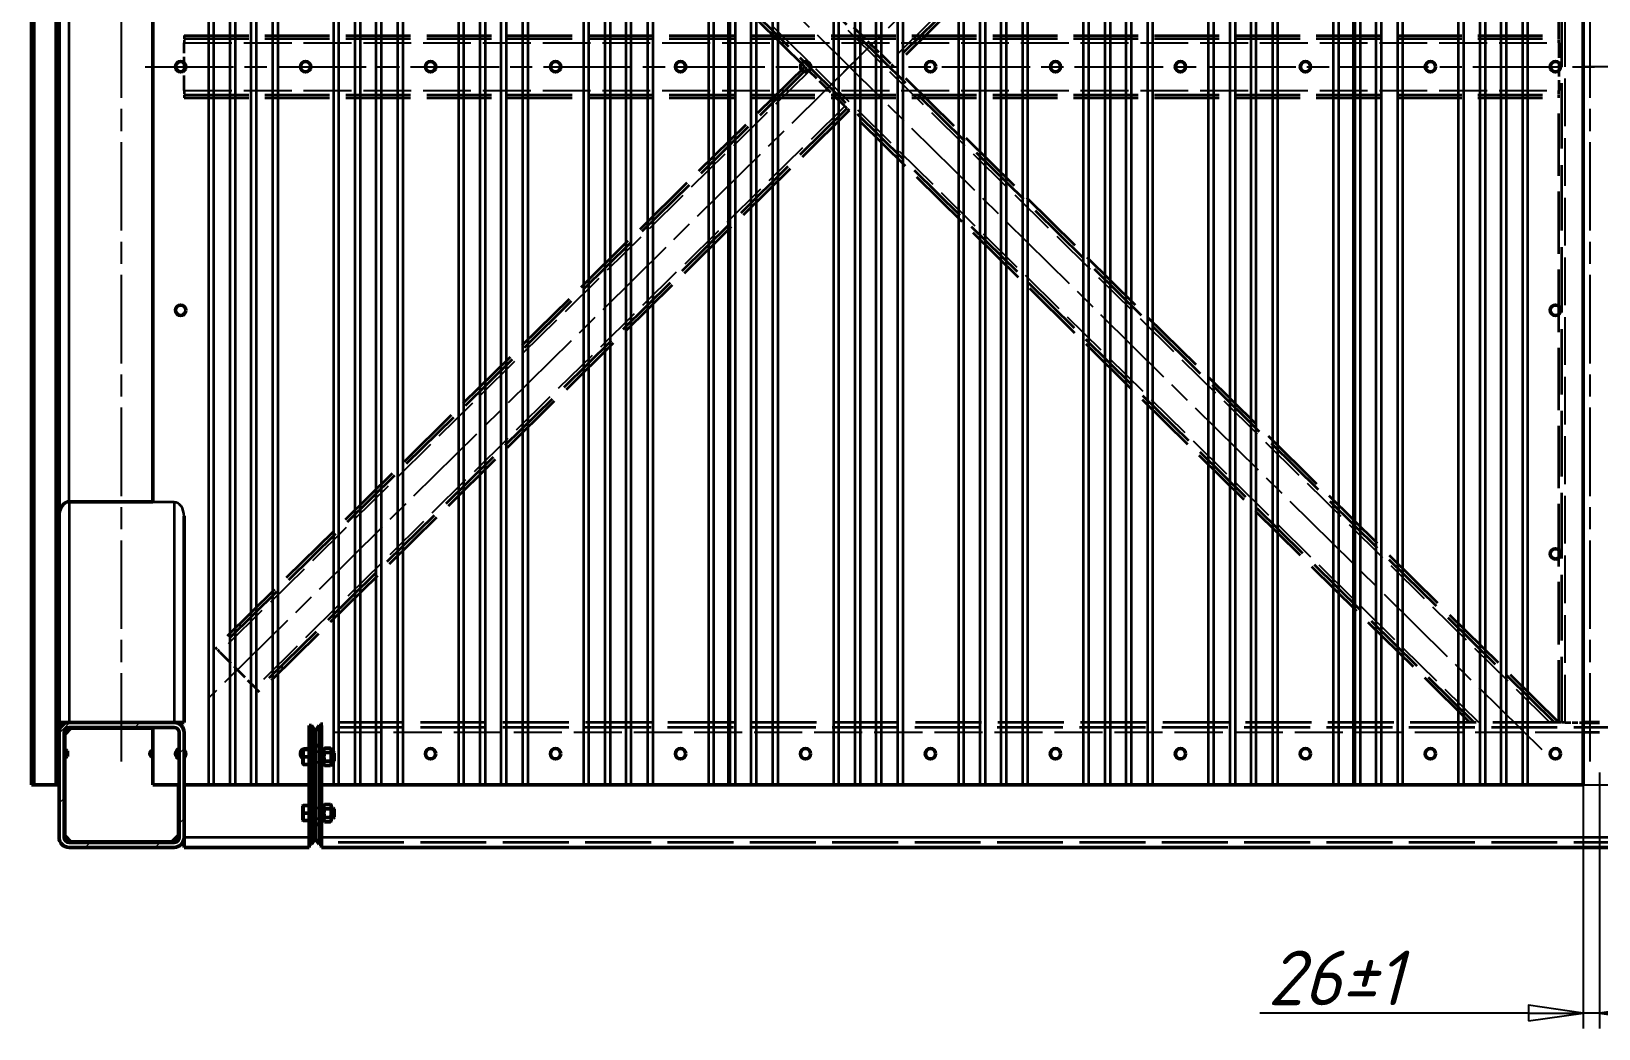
# Model space of a CAD drawing. Header units: millimetres. Extents: x 0 to 21025, y 0 to 14850.
# Drawn here: x 12797 to 15305, y 6868 to 8465 of the extents above; entities that cross this region are included whole.
import ezdxf

# ---------------------------------------------------------------- set-up
doc = ezdxf.new("R2010")
doc.units = ezdxf.units.MM
doc.header["$LTSCALE"] = 25
doc.linetypes.add('CHAIN', pattern=[0.7087, 0.4724, -0.0591, 0.1181, -0.0591])
doc.linetypes.add('DASHED', pattern=[0.2067, 0.1654, -0.0413])
for name, color, linetype, lineweight in [('Видимые тонкие (ГОСТ)', 7, 'Continuous', 35), ('Видимый контур (ГОСТ)', 7, 'Continuous', 50), ('Линия резьбы (ГОСТ)', 7, 'Continuous', 25), ('Невидимые тонкие (ГОСТ)', 7, 'DASHED', 25), ('Невидимый контур (ГОСТ)', 7, 'DASHED', 35), ('Осевая линия (ГОСТ)', 7, 'Continuous', 25), ('Размер (ГОСТ)', 7, 'Continuous', 25), ('Штриховка (ГОСТ)', 7, 'Continuous', 18)]:
    doc.layers.add(name, color=color, linetype=linetype, lineweight=lineweight)
doc.styles.add('Обычный текст (ГОСТ)', font='GOST Common Italic.ttf')
doc.dimstyles.new('Обычный (ГОСТ)', dxfattribs={"dimscale": 25, "dimtxt": 3.5, "dimasz": 3.5, "dimexe": 1, "dimexo": 0, "dimgap": 0.5, "dimtad": 1, "dimrnd": 1e-08, "dimtxsty": 'Обычный текст (ГОСТ)', "dimblk": 'Filled-1', "dimcen": 0.09, "dimdle": 15, "dimclrd": 256, "dimclre": 256, "dimclrt": 256, "dimazin": 2, "dimtfac": 0.714286, "dimtdec": 3, "dimtmove": 0, "dimatfit": 3, "dimfxl": 1, "dimtolj": 1, "dimlwd": 25, "dimlwe": 25, "dimarcsym": 0})

# ---------------------------------------------------------------- blocks, each defined once
blk = doc.blocks.new('Filled-1')
at = {"color": 0}
for p, q in [((0, 0), (-1, 0.143)), ((-1, 0.143), (-1, -0.143)), ((-1, 0), (0, 0)), ((-1, -0.143), (0, 0))]:
    blk.add_line(p, q, dxfattribs=at)
at = {"color": 0, "flags": 128}
blk.add_lwpolyline([(-1, -0.143), (0, 0), (-1, 0.143), (-1, -0.143)], dxfattribs=at)
at = {"color": 0}
blk.add_solid([(-1, -0.143), (0, 0), (-1, 0.143), (-1, -0.143)], dxfattribs=at)
blk = doc.blocks.new('*D124')
at = {"layer": 'Defpoints', "color": 0, "linetype": 'Continuous', "transparency": 16777216}
for p in [(15306.7, 7278.3), (15280.8, 7258.3), (15306.7, 6893.2)]:
    blk.add_point(p, dxfattribs=at)
at = {"layer": 'Размер (ГОСТ)', "linetype": 'Continuous', "lineweight": 25, "transparency": 16777216}
for p, q in [((15306.7, 7278.3), (15306.7, 6868.2)), ((15280.8, 7258.3), (15280.8, 6868.2)), ((15193.3, 6893.2), (14763.3, 6893.2)), ((15306.7, 6893.2), (15280.8, 6893.2)), ((15394.2, 6893.2), (15481.7, 6893.2))]:
    blk.add_line(p, q, dxfattribs=at)
at = {"layer": 'Размер (ГОСТ)', "linetype": 'Continuous', "lineweight": 25, "transparency": 16777216, "xscale": 87.5, "yscale": 87.5, "zscale": 87.5}
blk.add_blockref('Filled-1', (15280.8, 6893.2), dxfattribs=at)
at = {"layer": 'Размер (ГОСТ)', "linetype": 'Continuous', "lineweight": 25, "transparency": 16777216, "xscale": 87.5, "yscale": 87.5, "zscale": 87.5, "rotation": 180}
blk.add_blockref('Filled-1', (15306.7, 6893.2), dxfattribs=at)
at = {"layer": 'Размер (ГОСТ)', "linetype": 'Continuous', "lineweight": 25, "transparency": 16777216, "insert": (14775.8, 6993.2), "char_height": 87.5, "attachment_point": 1, "style": 'Обычный текст (ГОСТ)'}
blk.add_mtext('\\A1;\\fGOST Common|b0|i1;26±1', dxfattribs=at)

msp = doc.modelspace()

# ---------------------------------------------------------------- hatches: boundary and pattern name
at = {"layer": 'Штриховка (ГОСТ)'}
h = msp.add_hatch(dxfattribs=at)
h.set_pattern_fill('ANSI31', color=256, scale=635, style=0)
h.set_pattern_definition([(45, (0, 0), (-56.1266, 56.1266), [])])
edge = h.paths.add_edge_path()
edge.add_ellipse((13025.738, 7174.323), major_axis=(16, 0), ratio=1, start_angle=270, end_angle=360)
edge.add_line((13041.738, 7174.323), (13041.738, 7342.323))
edge.add_ellipse((13025.738, 7342.323), major_axis=(0, 16), ratio=1, start_angle=270, end_angle=360)
edge.add_line((13025.738, 7358.323), (12857.738, 7358.323))
edge.add_ellipse((12857.738, 7342.323), major_axis=(-16, 0), ratio=1, start_angle=270, end_angle=360)
edge.add_line((12841.738, 7342.323), (12841.738, 7174.323))
edge.add_ellipse((12857.738, 7174.323), major_axis=(0, -16), ratio=1, start_angle=270, end_angle=360)
edge.add_line((12857.738, 7158.323), (13025.738, 7158.323))
edge = h.paths.add_edge_path(flags=0)
edge.add_line((12857.738, 7350.323), (13025.738, 7350.323))
edge.add_ellipse((13025.738, 7342.323), major_axis=(8, 0), ratio=1, start_angle=0, end_angle=90, ccw=False)
edge.add_line((13033.738, 7342.323), (13033.738, 7174.323))
edge.add_ellipse((13025.738, 7174.323), major_axis=(0, -8), ratio=1, start_angle=0, end_angle=90, ccw=False)
edge.add_line((13025.738, 7166.323), (12857.738, 7166.323))
edge.add_ellipse((12857.738, 7174.323), major_axis=(-8, 0), ratio=1, start_angle=0, end_angle=90, ccw=False)
edge.add_line((12849.738, 7174.323), (12849.738, 7342.323))
edge.add_ellipse((12857.738, 7342.323), major_axis=(0, 8), ratio=1, start_angle=0, end_angle=90, ccw=False)

# ---------------------------------------------------------------- linework, layer by layer
at = {"layer": 'Видимые тонкие (ГОСТ)'}
for p, q in [((12801.587, 9638.323), (12801.587, 7258.323)), ((12836.249, 9638.323), (12836.249, 7258.323)), ((13080.789, 9588.323), (13080.789, 7258.323)), ((13089.006, 9588.323), (13089.006, 7258.323)), ((13115.205, 9588.323), (13115.205, 7258.323)), ((13123.741, 9588.323), (13123.741, 7258.323)), ((13148.787, 9588.323), (13148.787, 7258.323)), ((13157.323, 9588.323), (13157.323, 7258.323)), ((13183.521, 9588.323), (13183.521, 7258.323)), ((13191.738, 9588.323), (13191.738, 7258.323)), ((13289.006, 9588.323), (13289.006, 7258.323)), ((13315.205, 9588.323), (13315.205, 7258.323)), ((13323.741, 9588.323), (13323.741, 7258.323)), ((13348.787, 9588.323), (13348.787, 7258.323)), ((13357.323, 9588.323), (13357.323, 7258.323)), ((13383.521, 9588.323), (13383.521, 7258.323)), ((13391.738, 9588.323), (13391.738, 7258.323)), ((13480.789, 9588.323), (13480.789, 7258.323)), ((13489.006, 9588.323), (13489.006, 7258.323)), ((13515.205, 9588.323), (13515.205, 7258.323)), ((13523.741, 9588.323), (13523.741, 7258.323)), ((13548.787, 9588.323), (13548.787, 7258.323)), ((13557.323, 9588.323), (13557.323, 7258.323)), ((13583.521, 9588.323), (13583.521, 7258.323)), ((13591.738, 9588.323), (13591.738, 7258.323)), ((13680.789, 9588.323), (13680.789, 7258.323)), ((13689.006, 9588.323), (13689.006, 7258.323)), ((13715.205, 9588.323), (13715.205, 7258.323)), ((13723.741, 9588.323), (13723.741, 7258.323)), ((13748.787, 9588.323), (13748.787, 7258.323)), ((13757.323, 7258.323), (13757.323, 9588.323)), ((13783.52, 9588.323), (13783.52, 7258.323)), ((13791.737, 9588.323), (13791.737, 7258.323)), ((13880.873, 9588.323), (13880.873, 7258.323)), ((13889.012, 9588.323), (13889.012, 7258.323)), ((13915.205, 9588.323), (13915.205, 7258.323)), ((13923.741, 9588.323), (13923.741, 7258.323)), ((13948.787, 9588.323), (13948.787, 7258.323)), ((13957.323, 9588.323), (13957.323, 7258.323)), ((13983.521, 9588.323), (13983.521, 7258.323)), ((13991.738, 9588.323), (13991.738, 7258.323)), ((14080.789, 9588.323), (14080.789, 7258.323)), ((14089.006, 9588.323), (14089.006, 7258.323)), ((14115.205, 9588.323), (14115.205, 7258.323)), ((14123.741, 9588.323), (14123.741, 7258.323)), ((14148.787, 9588.323), (14148.787, 7258.323)), ((14157.323, 9588.323), (14157.323, 7258.323)), ((14183.521, 9588.323), (14183.521, 7258.323)), ((14191.738, 9588.323), (14191.738, 7258.323)), ((14280.789, 9588.323), (14280.789, 7258.323)), ((14289.006, 9588.323), (14289.006, 7258.323)), ((14315.205, 9588.323), (14315.205, 7258.323)), ((14323.741, 9588.323), (14323.741, 7258.323)), ((14348.787, 9588.323), (14348.787, 7258.323)), ((14357.323, 9588.323), (14357.323, 7258.323)), ((14383.521, 9588.323), (14383.521, 7258.323)), ((14391.738, 9588.323), (14391.738, 7258.323)), ((14480.789, 9588.323), (14480.789, 7258.323)), ((14489.006, 9588.323), (14489.006, 7258.323)), ((14515.205, 9588.323), (14515.205, 7258.323)), ((14523.741, 9588.323), (14523.741, 7258.323)), ((14548.787, 9588.323), (14548.787, 7258.323)), ((14557.323, 9588.323), (14557.323, 7258.323)), ((14583.521, 9588.323), (14583.521, 7258.323)), ((14591.738, 9588.323), (14591.738, 7258.323)), ((14680.789, 9588.323), (14680.789, 7258.323)), ((14689.006, 9588.323), (14689.006, 7258.323)), ((14715.205, 9588.323), (14715.205, 7258.323)), ((14723.741, 9588.323), (14723.741, 7258.323)), ((14748.787, 9588.323), (14748.787, 7258.323)), ((14757.323, 7258.323), (14757.323, 9588.323)), ((14783.521, 9588.323), (14783.521, 7258.323)), ((14791.738, 9588.323), (14791.738, 7258.323)), ((14880.874, 9588.323), (14880.874, 7258.323)), ((14889.013, 9588.323), (14889.013, 7258.323)), ((14915.205, 9588.323), (14915.205, 7258.323)), ((14923.741, 9588.323), (14923.741, 7258.323)), ((14948.787, 9588.323), (14948.787, 7258.323)), ((14957.323, 9588.323), (14957.323, 7258.323)), ((14983.521, 9588.323), (14983.521, 7258.323)), ((14991.738, 9588.323), (14991.738, 7258.323)), ((15080.789, 9588.323), (15080.789, 7258.323)), ((15089.006, 9588.323), (15089.006, 7258.323)), ((15115.205, 9588.323), (15115.205, 7258.323)), ((15123.741, 9588.323), (15123.741, 7258.323)), ((15148.787, 9588.323), (15148.787, 7258.323)), ((15157.323, 9588.323), (15157.323, 7258.323)), ((15183.521, 9588.323), (15183.521, 7258.323)), ((15191.738, 9588.323), (15191.738, 7258.323)), ((13280.789, 9505.707), (13280.789, 7310.939)), ((12857.738, 7711.876), (12857.738, 9104.77)), ((12841.138, 8410.723), (12841.138, 8405.923)), ((12841.138, 8020.723), (12841.138, 8015.923)), ((12857.738, 7711.876), (12857.738, 7358.323)), ((13025.738, 7711.176), (12991.738, 7711.176)), ((13025.738, 7711.176), (13025.738, 7358.323)), ((12841.138, 7630.723), (12841.138, 7625.923)), ((15306.738, 7342.323), (15280.789, 7342.323)), ((12841.138, 7310.723), (12841.138, 7305.923)), ((13280.789, 7295.707), (13280.789, 7258.323)), ((13241.738, 7174.323), (13041.738, 7174.323)), ((19721.738, 7174.323), (13261.738, 7174.323))]:
    msp.add_line(p, q, dxfattribs=at)
msp.add_arc((12992.007, 7308.323), 5.914, 92.603321, 267.396679, dxfattribs=at)
msp.add_ellipse((13025.738, 7688.549), major_axis=(0, 22.627), ratio=0.70710678, start_param=4.71238898, end_param=6.28318531, dxfattribs=at)
at = {"layer": 'Видимый контур (ГОСТ)'}
for p, q in [((12797.338, 9638.037), (12797.338, 7258.323)), ((12840.338, 9638.323), (12840.338, 7258.323)), ((12841.038, 9638.323), (12841.038, 7258.323)), ((15280.789, 9638.323), (15280.789, 7258.323)), ((13913.671, 9588.323), (13913.671, 7258.323)), ((14913.671, 9588.323), (14913.671, 7258.323)), ((12841.738, 7689.249), (12841.738, 9127.397)), ((12991.738, 9105.47), (12991.738, 7711.176)), ((12841.138, 8410.723), (12841.738, 8410.723)), ((12841.138, 8405.923), (12841.738, 8405.923)), ((12841.138, 8020.723), (12841.738, 8020.723)), ((12841.138, 8015.923), (12841.738, 8015.923)), ((12991.738, 7711.876), (12857.738, 7711.876)), ((12841.738, 7689.249), (12841.738, 7358.323)), ((13041.738, 7688.549), (13041.738, 7358.323)), ((12841.138, 7630.723), (12841.738, 7630.723)), ((12841.138, 7625.923), (12841.738, 7625.923)), ((12857.738, 7358.323), (12841.738, 7358.323)), ((12841.738, 7358.323), (12841.738, 7342.323)), ((12860.738, 7349.323), (12850.738, 7339.323)), ((13025.738, 7358.323), (12857.738, 7358.323)), ((12857.738, 7350.323), (13025.738, 7350.323)), ((12991.738, 7349.323), (12860.738, 7349.323)), ((12991.738, 7350.323), (12991.738, 7258.323)), ((13041.738, 7358.323), (13025.738, 7358.323)), ((13245.437, 7353.323), (13241.738, 7353.323)), ((13241.738, 7323.323), (13241.738, 7353.323)), ((13251.738, 7344.323), (13245.437, 7353.323)), ((13245.437, 7353.323), (13245.437, 7323.323)), ((13258.04, 7353.323), (13251.738, 7344.323)), ((13258.04, 7353.323), (13261.738, 7353.323)), ((13258.04, 7323.323), (13258.04, 7353.323)), ((13261.738, 7353.323), (13261.738, 7323.323)), ((15280.789, 7358.323), (15306.738, 7358.323)), ((12841.738, 7342.323), (12841.738, 7174.323)), ((12849.738, 7174.323), (12849.738, 7342.323)), ((12850.738, 7339.323), (12850.738, 7314.143)), ((13033.738, 7342.323), (13033.738, 7174.323)), ((13041.738, 7174.323), (13041.738, 7342.323)), ((13251.738, 7319.595), (13251.738, 7344.323)), ((13251.738, 7344.323), (13251.738, 7319.595)), ((12841.138, 7310.723), (12841.738, 7310.723)), ((12841.138, 7305.923), (12841.738, 7305.923)), ((12850.738, 7302.503), (12850.738, 7177.323)), ((12855.358, 7303.783), (12855.358, 7312.863)), ((13231.738, 7314.723), (13232.085, 7315.323)), ((13231.738, 7291.923), (13231.738, 7314.723)), ((13233.157, 7315.323), (13232.085, 7315.323)), ((13233.157, 7315.323), (13241.738, 7315.323)), ((13233.157, 7303.323), (13241.738, 7303.323)), ((13245.437, 7323.323), (13241.738, 7323.323)), ((13241.738, 7193.323), (13241.738, 7323.323)), ((13251.738, 7319.595), (13245.437, 7323.323)), ((13245.437, 7323.323), (13245.437, 7193.323)), ((13258.04, 7323.323), (13251.738, 7319.595)), ((13251.738, 7197.051), (13251.738, 7319.595)), ((13251.738, 7319.595), (13251.738, 7197.051)), ((13258.04, 7323.323), (13261.738, 7323.323)), ((13258.04, 7193.323), (13258.04, 7323.323)), ((13261.738, 7323.323), (13261.738, 7193.323)), ((13261.738, 7315.973), (13264.938, 7315.973)), ((13264.938, 7305.128), (13261.738, 7303.963)), ((13261.738, 7302.683), (13264.938, 7303.848)), ((13264.938, 7314.123), (13266.703, 7317.179)), ((13264.938, 7315.973), (13264.938, 7305.128)), ((13264.938, 7305.128), (13264.938, 7303.848)), ((13264.938, 7303.848), (13264.938, 7290.673)), ((13276.174, 7317.179), (13266.703, 7317.179)), ((13276.174, 7310.251), (13266.703, 7310.251)), ((13277.938, 7314.123), (13276.174, 7317.179)), ((13277.938, 7292.523), (13277.938, 7314.123)), ((13277.938, 7311.323), (13280.405, 7311.323)), ((13280.405, 7295.323), (13280.405, 7311.323)), ((13281.738, 7309.99), (13280.405, 7311.323)), ((13281.738, 7309.99), (13281.738, 7296.656)), ((13231.738, 7291.923), (13232.085, 7291.323)), ((13232.085, 7291.323), (13233.157, 7291.323)), ((13233.157, 7291.323), (13241.738, 7291.323)), ((13261.738, 7290.673), (13264.938, 7290.673)), ((13264.938, 7292.523), (13266.703, 7289.467)), ((13276.174, 7296.395), (13266.703, 7296.395)), ((13276.174, 7289.467), (13266.703, 7289.467)), ((13277.938, 7292.523), (13276.174, 7289.467)), ((13277.938, 7295.323), (13280.405, 7295.323)), ((13281.738, 7296.656), (13280.405, 7295.323)), ((12797.338, 7258.323), (12801.587, 7258.323)), ((12836.249, 7258.323), (12801.587, 7258.323)), ((12840.338, 7258.323), (12836.249, 7258.323)), ((12841.038, 7258.323), (12840.338, 7258.323)), ((12841.038, 7258.323), (12841.738, 7258.323)), ((13033.738, 7258.323), (12991.738, 7258.323)), ((13032.738, 7177.323), (13032.738, 7258.323)), ((13080.789, 7258.323), (13041.738, 7258.323)), ((13089.006, 7258.323), (13080.789, 7258.323)), ((13115.205, 7258.323), (13089.006, 7258.323)), ((13115.205, 7258.323), (13123.741, 7258.323)), ((13148.787, 7258.323), (13123.741, 7258.323)), ((13148.787, 7258.323), (13157.323, 7258.323)), ((13183.521, 7258.323), (13157.323, 7258.323)), ((13191.738, 7258.323), (13183.521, 7258.323)), ((13241.738, 7258.323), (13191.738, 7258.323)), ((13280.789, 7258.323), (13261.738, 7258.323)), ((13289.006, 7258.323), (13280.789, 7258.323)), ((13315.205, 7258.323), (13289.006, 7258.323)), ((13315.205, 7258.323), (13323.741, 7258.323)), ((13348.787, 7258.323), (13323.741, 7258.323)), ((13348.787, 7258.323), (13357.323, 7258.323)), ((13383.521, 7258.323), (13357.323, 7258.323)), ((13391.738, 7258.323), (13383.521, 7258.323)), ((13480.789, 7258.323), (13391.738, 7258.323)), ((13489.006, 7258.323), (13480.789, 7258.323)), ((13515.205, 7258.323), (13489.006, 7258.323)), ((13515.205, 7258.323), (13523.741, 7258.323)), ((13548.787, 7258.323), (13523.741, 7258.323)), ((13548.787, 7258.323), (13557.323, 7258.323)), ((13583.521, 7258.323), (13557.323, 7258.323)), ((13591.738, 7258.323), (13583.521, 7258.323)), ((13680.789, 7258.323), (13591.738, 7258.323)), ((13689.006, 7258.323), (13680.789, 7258.323)), ((13715.205, 7258.323), (13689.006, 7258.323)), ((13715.205, 7258.323), (13723.741, 7258.323)), ((13748.787, 7258.323), (13723.741, 7258.323)), ((13748.787, 7258.323), (13757.323, 7258.323)), ((13783.52, 7258.323), (13757.323, 7258.323)), ((13791.737, 7258.323), (13783.52, 7258.323)), ((13880.873, 7258.323), (13791.737, 7258.323)), ((13889.012, 7258.323), (13880.873, 7258.323)), ((13913.671, 7258.323), (13889.012, 7258.323)), ((13915.205, 7258.323), (13913.671, 7258.323)), ((13915.205, 7258.323), (13923.741, 7258.323)), ((13948.787, 7258.323), (13923.741, 7258.323)), ((13948.787, 7258.323), (13957.323, 7258.323)), ((13983.521, 7258.323), (13957.323, 7258.323)), ((13991.738, 7258.323), (13983.521, 7258.323)), ((14080.789, 7258.323), (13991.738, 7258.323)), ((14089.006, 7258.323), (14080.789, 7258.323)), ((14115.205, 7258.323), (14089.006, 7258.323)), ((14115.205, 7258.323), (14123.741, 7258.323)), ((14148.787, 7258.323), (14123.741, 7258.323)), ((14148.787, 7258.323), (14157.323, 7258.323)), ((14183.521, 7258.323), (14157.323, 7258.323)), ((14191.738, 7258.323), (14183.521, 7258.323)), ((14280.789, 7258.323), (14191.738, 7258.323)), ((14289.006, 7258.323), (14280.789, 7258.323)), ((14315.205, 7258.323), (14289.006, 7258.323)), ((14315.205, 7258.323), (14323.741, 7258.323)), ((14348.787, 7258.323), (14323.741, 7258.323)), ((14348.787, 7258.323), (14357.323, 7258.323)), ((14383.521, 7258.323), (14357.323, 7258.323)), ((14391.738, 7258.323), (14383.521, 7258.323)), ((14480.789, 7258.323), (14391.738, 7258.323)), ((14489.006, 7258.323), (14480.789, 7258.323)), ((14515.205, 7258.323), (14489.006, 7258.323)), ((14515.205, 7258.323), (14523.741, 7258.323)), ((14548.787, 7258.323), (14523.741, 7258.323)), ((14548.787, 7258.323), (14557.323, 7258.323)), ((14583.521, 7258.323), (14557.323, 7258.323)), ((14591.738, 7258.323), (14583.521, 7258.323)), ((14680.789, 7258.323), (14591.738, 7258.323)), ((14689.006, 7258.323), (14680.789, 7258.323)), ((14715.205, 7258.323), (14689.006, 7258.323)), ((14715.205, 7258.323), (14723.741, 7258.323)), ((14748.787, 7258.323), (14723.741, 7258.323)), ((14748.787, 7258.323), (14757.323, 7258.323)), ((14783.521, 7258.323), (14757.323, 7258.323)), ((14791.738, 7258.323), (14783.521, 7258.323)), ((14880.874, 7258.323), (14791.738, 7258.323)), ((14889.013, 7258.323), (14880.874, 7258.323)), ((14913.671, 7258.323), (14889.013, 7258.323)), ((14915.205, 7258.323), (14913.671, 7258.323)), ((14915.205, 7258.323), (14923.741, 7258.323)), ((14948.787, 7258.323), (14923.741, 7258.323)), ((14948.787, 7258.323), (14957.323, 7258.323)), ((14983.521, 7258.323), (14957.323, 7258.323)), ((14991.738, 7258.323), (14983.521, 7258.323)), ((15080.789, 7258.323), (14991.738, 7258.323)), ((15089.006, 7258.323), (15080.789, 7258.323)), ((15115.205, 7258.323), (15089.006, 7258.323)), ((15115.205, 7258.323), (15123.741, 7258.323)), ((15148.787, 7258.323), (15123.741, 7258.323)), ((15148.787, 7258.323), (15157.323, 7258.323)), ((15183.521, 7258.323), (15157.323, 7258.323)), ((15191.738, 7258.323), (15183.521, 7258.323)), ((15280.789, 7258.323), (15191.738, 7258.323)), ((13231.738, 7224.723), (13232.085, 7225.323)), ((13231.738, 7201.923), (13231.738, 7224.723)), ((13233.157, 7225.323), (13232.085, 7225.323)), ((13233.157, 7225.323), (13241.738, 7225.323)), ((13261.738, 7225.973), (13264.938, 7225.973)), ((13264.938, 7224.123), (13266.703, 7227.179)), ((13264.938, 7225.973), (13264.938, 7215.128)), ((13276.174, 7227.179), (13266.703, 7227.179)), ((13277.938, 7224.123), (13276.174, 7227.179)), ((13277.938, 7202.523), (13277.938, 7224.123)), ((13231.738, 7201.923), (13232.085, 7201.323)), ((13232.085, 7201.323), (13233.157, 7201.323)), ((13233.157, 7213.323), (13241.738, 7213.323)), ((13233.157, 7201.323), (13241.738, 7201.323)), ((13264.938, 7215.128), (13261.738, 7213.963)), ((13261.738, 7212.683), (13264.938, 7213.848)), ((13261.738, 7200.673), (13264.938, 7200.673)), ((13264.938, 7215.128), (13264.938, 7213.848)), ((13264.938, 7213.848), (13264.938, 7200.673)), ((13264.938, 7202.523), (13266.703, 7199.467)), ((13276.174, 7220.251), (13266.703, 7220.251)), ((13276.174, 7206.395), (13266.703, 7206.395)), ((13276.174, 7199.467), (13266.703, 7199.467)), ((13277.938, 7202.523), (13276.174, 7199.467)), ((13277.938, 7221.323), (13280.405, 7221.323)), ((13277.938, 7205.323), (13280.405, 7205.323)), ((13280.405, 7205.323), (13280.405, 7221.323)), ((13281.738, 7219.99), (13280.405, 7221.323)), ((13281.738, 7206.656), (13280.405, 7205.323)), ((13281.738, 7219.99), (13281.738, 7206.656)), ((12850.738, 7177.323), (12860.738, 7167.323)), ((13022.738, 7167.323), (13032.738, 7177.323)), ((13041.738, 7174.323), (13041.738, 7158.323)), ((13245.437, 7193.323), (13241.738, 7193.323)), ((13241.738, 7163.323), (13241.738, 7193.323)), ((13251.738, 7197.051), (13245.437, 7193.323)), ((13245.437, 7193.323), (13245.437, 7163.323)), ((13251.738, 7172.323), (13251.738, 7197.051)), ((13258.04, 7193.323), (13251.738, 7197.051)), ((13251.738, 7197.051), (13251.738, 7172.323)), ((13258.04, 7163.323), (13258.04, 7193.323)), ((13258.04, 7193.323), (13261.738, 7193.323)), ((13261.738, 7193.323), (13261.738, 7163.323)), ((13025.738, 7166.323), (12857.738, 7166.323)), ((12857.738, 7158.323), (13025.738, 7158.323)), ((12860.738, 7167.323), (13022.738, 7167.323)), ((13241.738, 7158.323), (13041.738, 7158.323)), ((13241.738, 7163.323), (13241.738, 7158.323)), ((13245.437, 7163.323), (13241.738, 7163.323)), ((13251.738, 7172.323), (13245.437, 7163.323)), ((13251.738, 7172.323), (13258.04, 7163.323)), ((13258.04, 7163.323), (13261.738, 7163.323)), ((13261.738, 7163.323), (13261.738, 7158.323)), ((19721.738, 7158.323), (13261.738, 7158.323))]:
    msp.add_line(p, q, dxfattribs=at)
for centre in [(13036.289, 8408.323), (13236.289, 8408.323), (13436.289, 8408.323), (13636.289, 8408.323), (13836.289, 8408.323), (14036.289, 8408.323), (14236.289, 8408.323), (14436.289, 8408.323), (14636.289, 8408.323), (14836.289, 8408.323), (15036.289, 8408.323), (15236.289, 8408.323), (13036.289, 8018.323), (15236.289, 8018.323), (15236.289, 7628.323), (13436.209, 7308.323), (13636.209, 7308.323), (13836.209, 7308.323), (14036.209, 7308.323), (14236.209, 7308.323), (14436.209, 7308.323), (14636.209, 7308.323), (14836.209, 7308.323), (15036.209, 7308.323), (15236.209, 7308.323)]:
    msp.add_circle(centre, 8.255, dxfattribs=at)
for centre, radius, start, end in [((12853.729, 8408.323), 15.731, 148.347692, 211.652308), ((12841.138, 8411.523), 0.8, 262.819244, 270), ((12841.138, 8405.123), 0.8, 90, 97.180756), ((12853.729, 8018.323), 15.731, 148.347692, 211.652308), ((12841.138, 8021.523), 0.8, 262.819244, 270), ((12841.138, 8015.123), 0.8, 90, 97.180756), ((12853.729, 7628.323), 15.731, 148.347692, 211.652308), ((12841.138, 7631.523), 0.8, 262.819244, 270), ((12841.138, 7625.123), 0.8, 90, 97.180756), ((12857.738, 7342.323), 16, 90, 180), ((12857.738, 7342.323), 8, 90, 180), ((13025.738, 7342.323), 16, 0, 90), ((13025.738, 7342.323), 8, 0, 90), ((12853.729, 7308.323), 15.731, 148.347692, 211.652308), ((12841.138, 7311.523), 0.8, 262.819244, 270), ((12841.138, 7305.123), 0.8, 90, 97.180756), ((12848.689, 7297.76), 16.51, 66.173734, 86.35554), ((12848.689, 7318.886), 16.51, 273.64446, 293.826266), ((12992.007, 7308.323), 4.54, 93.391787, 266.608213), ((13036.209, 7308.323), 8.255, 107.417393, 252.582607), ((13036.209, 7308.323), 8.255, 312.050023, 47.949977), ((13236.209, 7308.323), 8.255, 57.991657, 237.206839), ((12857.738, 7174.323), 16, 180, 270), ((12857.738, 7174.323), 8, 180, 270), ((13025.738, 7174.323), 8, 270, 0), ((13025.738, 7174.323), 16, 270, 0)]:
    msp.add_arc(centre, radius, start, end, dxfattribs=at)
msp.add_ellipse((12857.738, 7689.249), major_axis=(0, 22.627), ratio=0.70710678, start_param=0, end_param=1.57079633, dxfattribs=at)
for points, weights in [([(13233.157, 7303.323), (13231.157, 7309.323), (13233.157, 7315.323)], [1.16025403784, 1.33974596216, 1.16025403784]), ([(13233.157, 7291.323), (13231.157, 7297.323), (13233.157, 7303.323)], [1.16025403784, 1.33974596216, 1.16025403784]), ([(13266.703, 7317.179), (13264.703, 7313.715), (13266.703, 7310.251)], [1, 1.15470053838, 1]), ([(13266.703, 7310.251), (13264.703, 7303.323), (13266.703, 7296.395)], [1, 1.15470053838, 1]), ([(13276.174, 7310.251), (13278.174, 7313.715), (13276.174, 7317.179)], [1, 1.15470053838, 1]), ([(13276.174, 7296.395), (13278.174, 7303.323), (13276.174, 7310.251)], [1, 1.15470053838, 1]), ([(13266.703, 7296.395), (13264.703, 7292.931), (13266.703, 7289.467)], [1, 1.15470053838, 1]), ([(13276.174, 7289.467), (13278.174, 7292.931), (13276.174, 7296.395)], [1, 1.15470053838, 1]), ([(13233.157, 7213.323), (13231.157, 7219.323), (13233.157, 7225.323)], [1.16025403784, 1.33974596216, 1.16025403784]), ([(13266.703, 7227.179), (13264.703, 7223.715), (13266.703, 7220.251)], [1, 1.15470053838, 1]), ([(13276.174, 7220.251), (13278.174, 7223.715), (13276.174, 7227.179)], [1, 1.15470053838, 1]), ([(13233.157, 7201.323), (13231.157, 7207.323), (13233.157, 7213.323)], [1.16025403784, 1.33974596216, 1.16025403784]), ([(13266.703, 7220.251), (13264.703, 7213.323), (13266.703, 7206.395)], [1, 1.15470053838, 1]), ([(13266.703, 7206.395), (13264.703, 7202.931), (13266.703, 7199.467)], [1, 1.15470053838, 1]), ([(13276.174, 7206.395), (13278.174, 7213.323), (13276.174, 7220.251)], [1, 1.15470053838, 1]), ([(13276.174, 7199.467), (13278.174, 7202.931), (13276.174, 7206.395)], [1, 1.15470053838, 1])]:
    msp.add_rational_spline(points, weights, degree=2, dxfattribs=at)
at = {"layer": 'Линия резьбы (ГОСТ)'}
for p, q in [((13281.611, 7310.117), (13277.938, 7310.117)), ((13277.938, 7296.528), (13281.611, 7296.528)), ((13281.611, 7220.117), (13277.938, 7220.117)), ((13277.938, 7206.528), (13281.611, 7206.528))]:
    msp.add_line(p, q, dxfattribs=at)
at = {"layer": 'Невидимые тонкие (ГОСТ)', "ltscale": 17.962523}
msp.add_line((15227.499, 9458.323), (14170.217, 8415.346), dxfattribs=at)
at = {"layer": 'Невидимые тонкие (ГОСТ)', "ltscale": 18.472094}
msp.add_line((15251.738, 7358.323), (15251.738, 9458.323), dxfattribs=at)
at = {"layer": 'Невидимые тонкие (ГОСТ)', "ltscale": 18.170845}
msp.add_line((15227.499, 7358.323), (13155.258, 9402.526), dxfattribs=at)
at = {"layer": 'Невидимые тонкие (ГОСТ)', "ltscale": 18.253416}
msp.add_line((15113.583, 7358.323), (13099.076, 9345.574), dxfattribs=at)
at = {"layer": 'Невидимые тонкие (ГОСТ)', "ltscale": 18.510338}
for p, q in [((13041.738, 8446.323), (15241.738, 8446.323)), ((13041.738, 8370.323), (15241.738, 8370.323))]:
    msp.add_line(p, q, dxfattribs=at)
at = {"layer": 'Невидимые тонкие (ГОСТ)', "ltscale": 18.309387}
msp.add_line((14042.062, 8401.3), (13099.076, 7471.072), dxfattribs=at)
at = {"layer": 'Невидимые тонкие (ГОСТ)', "ltscale": 18.324451}
msp.add_line((14099.02, 8345.112), (13155.258, 7414.12), dxfattribs=at)
at = {"layer": 'Невидимые тонкие (ГОСТ)', "ltscale": 18.605764}
msp.add_line((15280.789, 7342.323), (13261.738, 7342.323), dxfattribs=at)
at = {"layer": 'Невидимый контур (ГОСТ)', "ltscale": 26.215275}
msp.add_line((15234.619, 9458.323), (14173.777, 8411.835), dxfattribs=at)
at = {"layer": 'Невидимый контур (ГОСТ)', "ltscale": 26.303246}
for p in [(15241.738, 9458.323), (15241.738, 7358.323)]:
    msp.add_line(p, (14177.337, 8408.323), dxfattribs=at)
at = {"layer": 'Невидимый контур (ГОСТ)', "ltscale": 24.193707}
for p, q in [((15241.738, 8458.155), (15241.738, 9458.323)), ((15241.738, 7358.323), (15241.738, 8358.491))]:
    msp.add_line(p, q, dxfattribs=at)
at = {"layer": 'Невидимый контур (ГОСТ)', "ltscale": 25.39913}
msp.add_line((15246.738, 7358.323), (15246.738, 9458.323), dxfattribs=at)
at = {"layer": 'Невидимый контур (ГОСТ)', "ltscale": 25.648956}
msp.add_line((15234.619, 7358.323), (13158.77, 9406.086), dxfattribs=at)
at = {"layer": 'Невидимый контур (ГОСТ)', "ltscale": 25.630507}
for q in [(13092.053, 9338.455), (13092.053, 7478.191)]:
    msp.add_line((14034.943, 8408.323), q, dxfattribs=at)
at = {"layer": 'Невидимый контур (ГОСТ)', "ltscale": 24.846437}
msp.add_line((15106.464, 7358.323), (13095.565, 9342.014), dxfattribs=at)
at = {"layer": 'Невидимый контур (ГОСТ)', "ltscale": 1.436007}
for p, q in [((13041.738, 8458.323), (13041.738, 8446.323)), ((13041.738, 8370.323), (13041.738, 8358.323))]:
    msp.add_line(p, q, dxfattribs=at)
at = {"layer": 'Невидимый контур (ГОСТ)', "ltscale": 25.0434}
for p, q in [((13041.738, 8458.323), (15241.738, 8458.323)), ((13041.738, 8453.323), (15241.738, 8453.323)), ((13041.738, 8363.323), (15241.738, 8363.323)), ((13041.738, 8358.323), (15241.738, 8358.323))]:
    msp.add_line(p, q, dxfattribs=at)
at = {"layer": 'Невидимый контур (ГОСТ)', "ltscale": 6.095495}
for p, q in [((14113.26, 8471.534), (14170.217, 8415.346)), ((14099.02, 8345.112), (14042.062, 8401.3))]:
    msp.add_line(p, q, dxfattribs=at)
at = {"layer": 'Невидимый контур (ГОСТ)', "ltscale": 1.282917}
for p, q in [((15241.738, 8446.323), (15241.738, 8458.155)), ((15241.738, 8358.491), (15241.738, 8370.323))]:
    msp.add_line(p, q, dxfattribs=at)
at = {"layer": 'Невидимый контур (ГОСТ)', "ltscale": 5.790178}
for p, q in [((13041.738, 8370.323), (13041.738, 8446.323)), ((15241.738, 8446.323), (15241.738, 8370.323))]:
    msp.add_line(p, q, dxfattribs=at)
at = {"layer": 'Невидимый контур (ГОСТ)', "ltscale": 25.631824}
msp.add_line((14038.502, 8404.811), (13095.565, 7474.632), dxfattribs=at)
at = {"layer": 'Невидимый контур (ГОСТ)', "ltscale": 1.196712}
for p, q in [((14034.943, 8408.323), (14042.062, 8401.3)), ((14177.337, 8408.323), (14170.217, 8415.346)), ((14099.02, 8345.112), (14106.14, 8338.089))]:
    msp.add_line(p, q, dxfattribs=at)
at = {"layer": 'Невидимый контур (ГОСТ)', "ltscale": 25.655552}
msp.add_line((14102.58, 8341.601), (13158.77, 7410.56), dxfattribs=at)
at = {"layer": 'Невидимый контур (ГОСТ)', "ltscale": 25.65687}
msp.add_line((14106.14, 8338.089), (13162.281, 7407.001), dxfattribs=at)
at = {"layer": 'Невидимый контур (ГОСТ)', "ltscale": 24.543835}
msp.add_line((15099.344, 7358.323), (14106.14, 8338.089), dxfattribs=at)
at = {"layer": 'Невидимый контур (ГОСТ)', "ltscale": 0.380848}
for p, q in [((13133.283, 7511.839), (13129.747, 7515.375)), ((13200.46, 7444.663), (13196.924, 7448.198))]:
    msp.add_line(p, q, dxfattribs=at)
at = {"layer": 'Невидимый контур (ГОСТ)', "ltscale": 1.196656}
for p, q in [((13099.076, 7471.072), (13092.053, 7478.191)), ((13162.281, 7407.001), (13155.258, 7414.12)), ((15251.738, 7358.323), (15241.738, 7358.323))]:
    msp.add_line(p, q, dxfattribs=at)
at = {"layer": 'Невидимый контур (ГОСТ)', "ltscale": 6.094929}
msp.add_line((13099.076, 7471.072), (13155.258, 7414.12), dxfattribs=at)
at = {"layer": 'Невидимый контур (ГОСТ)', "ltscale": 25.544268}
msp.add_line((15241.738, 7358.323), (13261.738, 7358.323), dxfattribs=at)
at = {"layer": 'Невидимый контур (ГОСТ)', "ltscale": 0.990654}
msp.add_line((13261.738, 7358.323), (13261.738, 7353.323), dxfattribs=at)
at = {"layer": 'Невидимый контур (ГОСТ)', "ltscale": 25.512672}
for p, q in [((19721.738, 7350.323), (13261.738, 7350.323)), ((19721.738, 7166.323), (13261.738, 7166.323))]:
    msp.add_line(p, q, dxfattribs=at)
at = {"layer": 'Невидимый контур (ГОСТ)', "ltscale": 2.213232}
msp.add_line((15251.738, 7358.323), (15280.789, 7358.323), dxfattribs=at)
at = {"layer": 'Невидимый контур (ГОСТ)', "ltscale": 0.761779}
for p, q in [((13251.738, 7311.823), (13261.738, 7311.823)), ((13251.738, 7294.823), (13261.738, 7294.823)), ((13251.738, 7221.823), (13261.738, 7221.823)), ((13251.738, 7204.823), (13261.738, 7204.823))]:
    msp.add_line(p, q, dxfattribs=at)
at = {"layer": 'Осевая линия (ГОСТ)', "linetype": 'CHAIN', "ltscale": 11.993792}
for p, q in [((12941.738, 7295.823), (12941.738, 9520.823)), ((15291.738, 7295.823), (15291.738, 9520.823)), ((15215.035, 9502.215), (14097.244, 8399.548)), ((15215.035, 7314.431), (13082.673, 9417.942)), ((12979.238, 8408.323), (15304.238, 8408.323)), ((14115.035, 8417.098), (13082.673, 7398.704)), ((17704.238, 8408.323), (15279.238, 8408.323)), ((14194.238, 7258.323), (17589.238, 7258.323))]:
    msp.add_line(p, q, dxfattribs=at)

# ---------------------------------------------------------------- dimensions: what is measured, and where the dimension line sits
at = {"layer": 'Размер (ГОСТ)', "linetype": 'Continuous', "lineweight": 25}
dim = msp.add_linear_dim(base=(15306.738, 6893.151), p1=(15280.789, 7258.323), p2=(15306.738, 7278.323), angle=180, text='\\fGOST Common|b0|i1;<>±1', dimstyle='Обычный (ГОСТ)', override={"dimgap": 0.5, "dimdec": 0, "dimtol": 0, "dimlim": 0, "dimtp": 0, "dimtm": 0, "dimtdec": 0, "dimtofl": 1, "dimatfit": 1}, dxfattribs=at)
dim.commit()
dim.dimension.update_dxf_attribs({"geometry": '*D124', "text_midpoint": (14894.89, 6893.151), "dimtype": 160})

doc.saveas('drawing.dxf')
